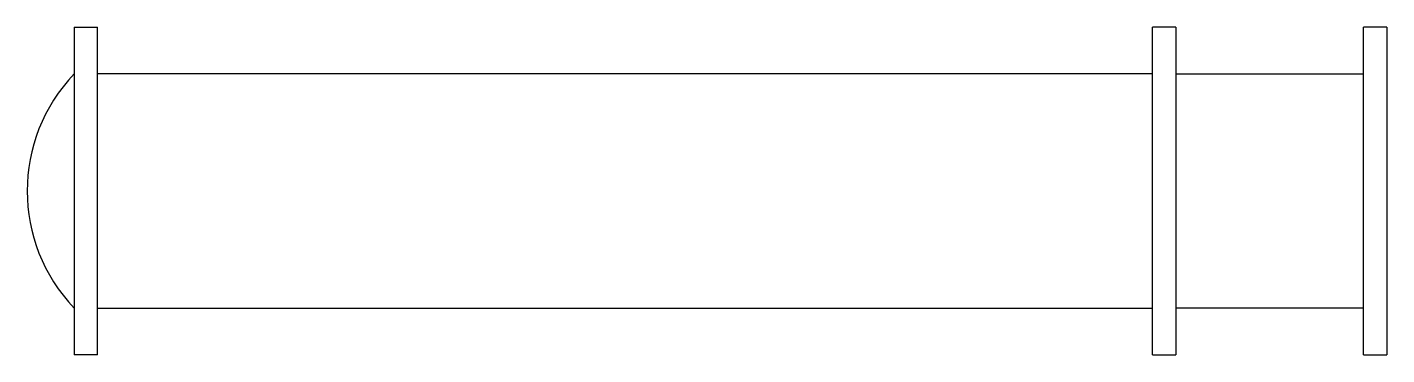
# Model space of a CAD drawing. Extents: x -1.88 to 1.75, y -0.12 to 0.75.
import ezdxf

# ---------------------------------------------------------------- set-up
doc = ezdxf.new("R2010")
doc.units = 0
doc.layers.add('6', color=6, linetype='CONTINUOUS')

msp = doc.modelspace()

# ---------------------------------------------------------------- linework, layer by layer
at = {"layer": '6', "color": 0}
for p, q in [((-1.75, 0.75), (-1.6875, 0.75)), ((-1.75, 0.75), (-1.75, -0.125)), ((-1.6875, -0.125), (-1.6875, 0.75)), ((1.125, -0.125), (1.125, 0.75)), ((1.1875, 0.75), (1.125, 0.75)), ((1.1875, 0.75), (1.1875, -0.125)), ((1.6875, -0.125), (1.6875, 0.75)), ((1.75, 0.75), (1.6875, 0.75)), ((1.75, 0.75), (1.75, -0.125)), ((1.125, 0.625), (-1.6875, 0.625)), ((1.1875, 0.625), (1.6875, 0.625)), ((-1.6875, 0), (1.125, 0)), ((1.6875, 0), (1.1875, 0)), ((-1.6875, -0.125), (-1.75, -0.125)), ((1.125, -0.125), (1.1875, -0.125)), ((1.6875, -0.125), (1.75, -0.125))]:
    msp.add_line(p, q, dxfattribs=at)
msp.add_arc((-1.4219, 0.3125), 0.4531, 136.3972, 223.6028, dxfattribs=at)

doc.saveas('drawing.dxf')
